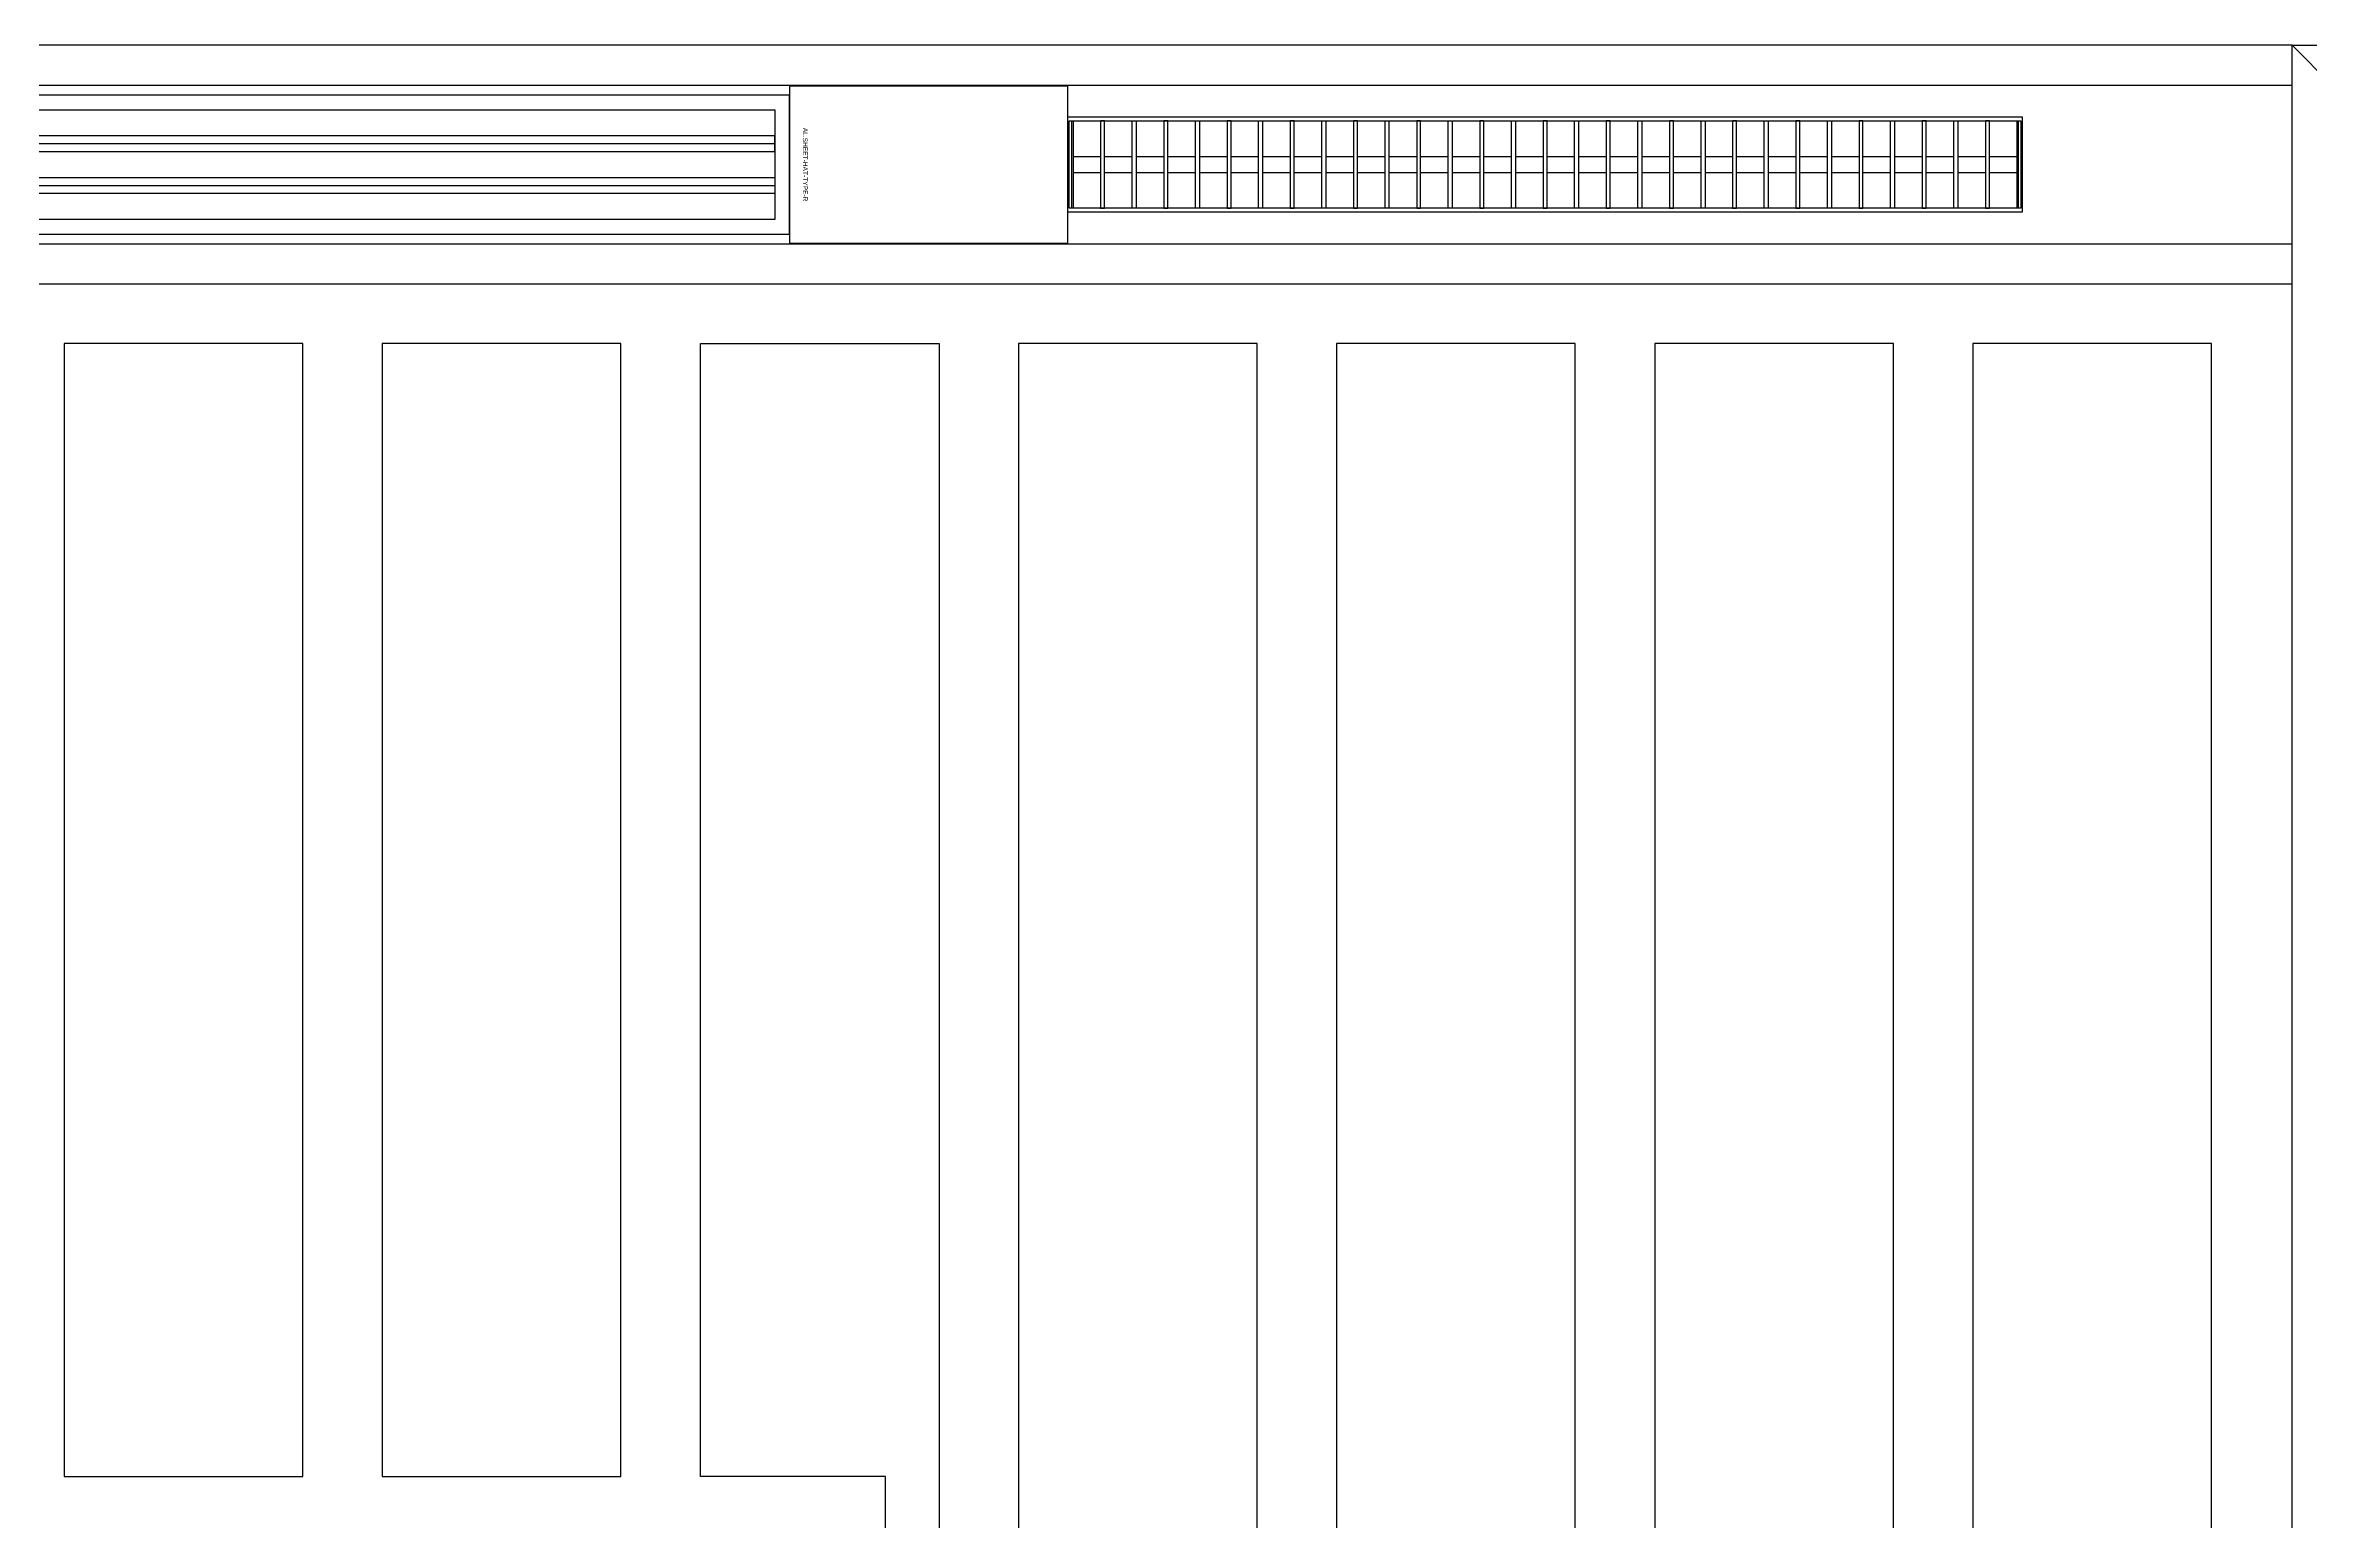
# Model space of a CAD drawing. Header units: millimetres. Extents: x -853432 to -773672, y -18171 to 22484.
# Drawn here: x -847056 to -844208, y 7487 to 9344 of the extents above; entities that cross this region are included whole.
import ezdxf
from ezdxf.enums import TextEntityAlignment as Align
from ezdxf.xclip import XClip

# ---------------------------------------------------------------- set-up
doc = ezdxf.new("R2010")
doc.units = ezdxf.units.MM
doc.header["$XCLIPFRAME"] = 0
for name, color, linetype in [('000 - WIPEOUT', 250, 'Continuous'), ('001 - ASCESSORIES', 251, 'Continuous'), ('A04_TUBE SERIES', 2, 'Continuous'), ('A11_ALU.SOLID SHEET', 2, 'Continuous')]:
    doc.layers.add(name, color=color, linetype=linetype)

# ---------------------------------------------------------------- blocks, each defined once
blk = doc.blocks.new('*U1364')
at = {"layer": 'A11_ALU.SOLID SHEET', "color": 0}
blk.add_lwpolyline([(350, -98.8), (350, 98.8), (0, 98.8), (0, -98.8)], close=True, dxfattribs=at)
at = {"layer": 'Defpoints', "color": 250}
blk.add_point((0, 0), dxfattribs=at)
blk.add_text('AL.SHEET-HAT-TYPE-R', height=6, rotation=270, dxfattribs=at).set_placement((15, 0), align=Align.BOTTOM_CENTER)
blk = doc.blocks.new('*U1365')
at = {"layer": '001 - ASCESSORIES', "color": 0, "linetype": 'ByBlock'}
blk.add_lwpolyline([(800, 87.5), (-800, 87.5), (-800, -87.5), (800, -87.5)], close=True, dxfattribs=at)
at = {"layer": '001 - ASCESSORIES', "linetype": 'ByBlock'}
for points in [[(-781.5, 69), (781.5, 69), (781.5, -69), (-781.5, -69)], [(781.5, 36.3), (-781.5, 36.3), (-781.5, 16.3), (781.5, 16.3)], [(-781.5, -16.3), (781.5, -16.3), (781.5, -36.3), (-781.5, -36.3)]]:
    blk.add_lwpolyline(points, close=True, dxfattribs=at)
for points in [[(781.5, 26.3), (-781.5, 26.3)], [(-781.5, -26.3), (781.5, -26.3)]]:
    blk.add_lwpolyline(points, dxfattribs=at)
blk = doc.blocks.new('*U1366')
blk.add_attdef('EXTR.OVL-LENGTH_', (-25, -59.1), '', height=5)
blk.add_wipeout([(-25, 0), (25, 0), (25, 8626), (-25, 8626)]).dxf.layer = '000 - WIPEOUT'
blk.add_point((0, 0))
at = {"layer": 'A04_TUBE SERIES', "color": 0}
blk.add_lwpolyline([(-25, 0), (25, 0), (25, 8626), (-25, 8626)], close=True, dxfattribs=at)
blk = doc.blocks.new('*U1354')
at = {"color": 1}
blk.add_wipeout([(600, -60), (-600, -60), (-600, 60), (600, 60)], dxfattribs=at).dxf.layer = '000 - WIPEOUT'
at = {"layer": '001 - ASCESSORIES', "color": 0}
blk.add_lwpolyline([(600, -60), (-600, -60), (-600, 60), (600, 60)], close=True, dxfattribs=at)
at = {"layer": '001 - ASCESSORIES'}
for points in [[(-593.5, -55), (-598.5, -55), (-598.5, 55), (-593.5, 55)], [(595, -55), (-595, -55), (-595, 55), (595, 55)], [(-558.8, -55), (-553.8, -55), (-553.8, 55), (-558.8, 55)], [(-514, -55), (-519, -55), (-519, 55), (-514, 55)], [(-479.3, -55), (-474.3, -55), (-474.3, 55), (-479.3, 55)], [(-434.6, -55), (-439.6, -55), (-439.6, 55), (-434.6, 55)], [(-399.8, -55), (-394.8, -55), (-394.8, 55), (-399.8, 55)], [(-355.1, -55), (-360.1, -55), (-360.1, 55), (-355.1, 55)], [(-320.4, -55), (-315.4, -55), (-315.4, 55), (-320.4, 55)], [(-275.6, -55), (-280.6, -55), (-280.6, 55), (-275.6, 55)], [(-240.9, -55), (-235.9, -55), (-235.9, 55), (-240.9, 55)], [(-196.2, -55), (-201.2, -55), (-201.2, 55), (-196.2, 55)], [(-161.4, -55), (-156.4, -55), (-156.4, 55), (-161.4, 55)], [(-116.7, -55), (-121.7, -55), (-121.7, 55), (-116.7, 55)], [(-82, -55), (-77, -55), (-77, 55), (-82, 55)], [(-37.2, -55), (-42.2, -55), (-42.2, 55), (-37.2, 55)], [(-2.5, -55), (2.5, -55), (2.5, 55), (-2.5, 55)], [(42.2, -55), (37.2, -55), (37.2, 55), (42.2, 55)], [(77, -55), (82, -55), (82, 55), (77, 55)], [(121.7, -55), (116.7, -55), (116.7, 55), (121.7, 55)], [(156.4, -55), (161.4, -55), (161.4, 55), (156.4, 55)], [(201.2, -55), (196.2, -55), (196.2, 55), (201.2, 55)], [(235.9, -55), (240.9, -55), (240.9, 55), (235.9, 55)], [(280.6, -55), (275.6, -55), (275.6, 55), (280.6, 55)], [(315.4, -55), (320.4, -55), (320.4, 55), (315.4, 55)], [(360.1, -55), (355.1, -55), (355.1, 55), (360.1, 55)], [(394.8, -55), (399.8, -55), (399.8, 55), (394.8, 55)], [(439.6, -55), (434.6, -55), (434.6, 55), (439.6, 55)], [(474.3, -55), (479.3, -55), (479.3, 55), (474.3, 55)], [(519, -55), (514, -55), (514, 55), (519, 55)], [(553.8, -55), (558.8, -55), (558.8, 55), (553.8, 55)], [(598.5, -55), (593.5, -55), (593.5, 55), (598.5, 55)]]:
    blk.add_lwpolyline(points, close=True, dxfattribs=at)
for points in [[(-593.5, 10), (-558.8, 10)], [(-553.8, 10), (-519, 10)], [(-514, 10), (-479.3, 10)], [(-474.3, 10), (-439.6, 10)], [(-434.6, 10), (-399.8, 10)], [(-394.8, 10), (-360.1, 10)], [(-355.1, 10), (-320.4, 10)], [(-315.4, 10), (-280.6, 10)], [(-275.6, 10), (-240.9, 10)], [(-235.9, 10), (-201.2, 10)], [(-196.2, 10), (-161.4, 10)], [(-156.4, 10), (-121.7, 10)], [(-116.7, 10), (-82, 10)], [(-77, 10), (-42.2, 10)], [(-37.2, 10), (-2.5, 10)], [(2.5, 10), (37.2, 10)], [(42.2, 10), (77, 10)], [(82, 10), (116.7, 10)], [(121.7, 10), (156.4, 10)], [(161.4, 10), (196.2, 10)], [(201.2, 10), (235.9, 10)], [(240.9, 10), (275.6, 10)], [(280.6, 10), (315.4, 10)], [(320.4, 10), (355.1, 10)], [(360.1, 10), (394.8, 10)], [(399.8, 10), (434.6, 10)], [(439.6, 10), (474.3, 10)], [(479.3, 10), (514, 10)], [(519, 10), (553.8, 10)], [(558.8, 10), (593.5, 10)], [(-593.5, -10), (-558.8, -10)], [(-553.8, -10), (-519, -10)], [(-514, -10), (-479.3, -10)], [(-474.3, -10), (-439.6, -10)], [(-434.6, -10), (-399.8, -10)], [(-394.8, -10), (-360.1, -10)], [(-355.1, -10), (-320.4, -10)], [(-315.4, -10), (-280.6, -10)], [(-275.6, -10), (-240.9, -10)], [(-235.9, -10), (-201.2, -10)], [(-196.2, -10), (-161.4, -10)], [(-156.4, -10), (-121.7, -10)], [(-116.7, -10), (-82, -10)], [(-77, -10), (-42.2, -10)], [(-37.2, -10), (-2.5, -10)], [(2.5, -10), (37.2, -10)], [(42.2, -10), (77, -10)], [(82, -10), (116.7, -10)], [(121.7, -10), (156.4, -10)], [(161.4, -10), (196.2, -10)], [(201.2, -10), (235.9, -10)], [(240.9, -10), (275.6, -10)], [(280.6, -10), (315.4, -10)], [(320.4, -10), (355.1, -10)], [(360.1, -10), (394.8, -10)], [(399.8, -10), (434.6, -10)], [(439.6, -10), (474.3, -10)], [(479.3, -10), (514, -10)], [(519, -10), (553.8, -10)], [(558.8, -10), (593.5, -10)]]:
    blk.add_lwpolyline(points, dxfattribs=at)
blk = doc.blocks.new('*U1367')
blk.add_attdef('EXTR.OVL-LENGTH_', (-25, -59.1), '', height=5)
blk.add_wipeout([(-25, 0), (25, 0), (25, 8626), (-25, 8626)]).dxf.layer = '000 - WIPEOUT'
blk.add_point((0, 0))
at = {"layer": 'A04_TUBE SERIES', "color": 0}
blk.add_lwpolyline([(-25, 0), (25, 0), (25, 8626), (-25, 8626)], close=True, dxfattribs=at)
blk = doc.blocks.new('*U1482')
at = {"color": 3}
for points in [[(-875, 750), (875, 750), (875, 450), (-875, 450)], [(-875, 350), (875, 350), (875, 50), (-875, 50)], [(-875, -50), (875, -50), (875, -350), (-875, -350)], [(-875, -450), (875, -450), (875, -750), (-875, -750)]]:
    blk.add_wipeout(points, dxfattribs=at).dxf.layer = '000 - WIPEOUT'
at = {"layer": 'A11_ALU.SOLID SHEET', "color": 0, "linetype": 'ByBlock'}
for points in [[(-875, 450), (875, 450), (875, 750), (-875, 750)], [(-875, 50), (875, 50), (875, 350), (-875, 350)], [(-875, -350), (875, -350), (875, -50), (-875, -50)], [(-875, -750), (875, -750), (875, -450), (-875, -450)]]:
    blk.add_lwpolyline(points, close=True, dxfattribs=at)
blk = doc.blocks.new('*U1483')
at = {"color": 3}
for points in [[(-712.5, -2450), (712.5, -2450), (712.5, -2750), (-712.5, -2750)], [(-712.5, -2850), (712.5, -2850), (712.5, -3150), (-712.5, -3150)]]:
    blk.add_wipeout(points, dxfattribs=at).dxf.layer = '000 - WIPEOUT'
at = {"layer": 'A11_ALU.SOLID SHEET', "color": 0, "linetype": 'ByBlock'}
for points in [[(-712.5, -2750), (712.5, -2750), (712.5, -2450), (-712.5, -2450)], [(-712.5, -3150), (712.5, -3150), (712.5, -2850), (-712.5, -2850)]]:
    blk.add_lwpolyline(points, close=True, dxfattribs=at)
blk = doc.blocks.new('*U1697')
blk.add_lwpolyline([(-101250, 3640), (-101317.5, 3640), (-101317.5, 3965), (-101550, 3965), (-101550, 5390), (-101250, 5390)], close=True)
for name, p in [('*U1365', (-102238, 5615)), ('*U1364', (-101438, 5615))]:
    blk.add_blockref(name, p)
at = {"layer": 'A11_ALU.SOLID SHEET', "color": 0, "linetype": 'ByBlock', "rotation": 90}
for name, p in [('*U1483', (-104800, 4677.5)), ('*U1482', (-100400, 4515))]:
    blk.add_blockref(name, p, dxfattribs=at)
blk.add_blockref('*U1354', (-100488, 5615))
at = {"layer": 'A04_TUBE SERIES', "color": 0, "linetype": 'ByBlock', "rotation": 90}
for name, p in [('*U1367', (-99548.5, 5740)), ('*U1366', (-99548.5, 5490))]:
    blk.add_blockref(name, p, dxfattribs=at)
blk = doc.blocks.new('*U1403')
blk.add_attdef('EXTR.OVL-LENGTH_', (-25, -59.1), '', height=5)
blk.add_wipeout([(-25, -25), (25, 25), (25, 13422), (-25, 13472)]).dxf.layer = '000 - WIPEOUT'
at = {"layer": 'A04_TUBE SERIES', "color": 0}
blk.add_lwpolyline([(-25, -25), (25, 25), (25, 13422), (-25, 13472)], close=True, dxfattribs=at)
blk = doc.blocks.new('*U1410')
blk.add_attdef('EXTR.OVL-LENGTH_', (-25, -59.1), '', height=5)
blk.add_wipeout([(-25, 25), (25, -25), (25, 4675), (-25, 4625)]).dxf.layer = '000 - WIPEOUT'
blk.add_point((0, 0))
at = {"layer": 'A04_TUBE SERIES', "color": 0}
blk.add_lwpolyline([(-25, 25), (25, -25), (25, 4675), (-25, 4625)], close=True, dxfattribs=at)
blk = doc.blocks.new('A$Ce4e27ef8')
at = {"layer": 'A04_TUBE SERIES', "color": 2, "xscale": -1, "rotation": 90}
blk.add_blockref('*U1403', (13472, 4675), dxfattribs=at)
at = {"layer": 'A04_TUBE SERIES', "color": 2, "xscale": -1}
blk.add_blockref('*U1410', (25, 25), dxfattribs=at)
blk = doc.blocks.new('*U1696')
at = {"layer": 'A11_ALU.SOLID SHEET'}
blk.add_blockref('A$Ce4e27ef8', (-99548.5, 1065), dxfattribs=at)

msp = doc.modelspace()

# ---------------------------------------------------------------- block references
at = {"layer": 'A11_ALU.SOLID SHEET'}
ref = msp.add_blockref('*U1697', (-744682.4, 3579), dxfattribs=at)
XClip(ref).set_block_clipping_path([(-104690.1238047112, -9620.0029952966), (-34092.6543255156, 14392.9971737705)])

# ---------------------------------------------------------------- next in the draw order: block references
ref = msp.add_blockref('*U1696', (-744682.4, 3579))
XClip(ref).set_block_clipping_path([(-104690.1238047112, -9620.0029952966), (-34092.6543255156, 14392.9971737705)])

doc.saveas('drawing.dxf')
